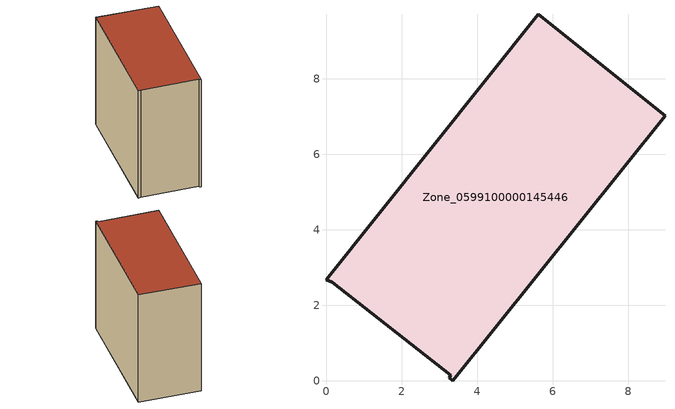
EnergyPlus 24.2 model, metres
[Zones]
Zone_0599100000145446
 floor ground (C_G): 0.15,2.61 0,2.68 5.61,9.71 8.97,7.03 3.35,0 3.25,0.08 3.29,0.14 z0.46
 wall outside (C_F): 3.35,0 8.97,7.03 5.61,9.71 0,2.68 0.15,2.61 3.29,0.14 3.25,0.08 3.35,0 z0.46:8.85
 roof outside (C_R): 0,2.68 0.15,2.61 3.29,0.14 3.25,0.08 3.35,0 8.97,7.03 5.61,9.71 z8.85
[BUILDING]
Pand.0599100000145446: North Axis=0; Terrain=City; Loads Convergence Tolerance Value=0.04; Temperature Convergence Tolerance Value=0.4; Solar Distribution=FullExterior; Maximum Number of Warmup Days=25; Minimum Number of Warmup Days=1
[Site:Location]
Rotterdam.The.Hague.AP_ZH_NLD Design_Conditions: Latitude=51.96; Longitude=4.45; Time Zone=1; Elevation=-4.5
[SITE:GROUNDTEMPERATURE:BUILDINGSURFACE]
18, 18, 18, 18, 18, 18, 18, 18, 18, 18, 18, 18
[MATERIAL] Thermal Absorptance=0.9; Solar Absorptance=0.7; Visible Absorptance=0.7
Name | Roughness | Thickness | Conductivity | Density | Specific Heat
G.TI.1946-1964 | MediumSmooth | 0.15 | 1 | 540 | 1210
F.TI.1946-1964 | Rough | 0.3 | 0.857143 | 1920 | 840
R.TI.1946-1964 | MediumRough | 0.2 | 0.277778 | 1500 | 1000
[CONSTRUCTION]
C_G: G.TI.1946-1964
C_F: F.TI.1946-1964
C_R: R.TI.1946-1964
[ZONE]
Zone_0599100000145446: Type=1; Multiplier=1; Ceiling Height=Autocalculate; Volume=Autocalculate; Floor Area=autocalculate; Part of Total Floor Area=Yes
[ZONEINFILTRATION:DESIGNFLOWRATE]
Infil_Zone_0599100000145446: Zone or ZoneList or Space or SpaceList=Zone_0599100000145446; Schedule=AlwaysOn; Design Flow Rate Calculation Method=Flow/Area; Flow Rate per Floor Area=0.003; Constant Term Coefficient=1; Temperature Term Coefficient=0; Velocity Term Coefficient=0; Velocity Squared Term Coefficient=0
[HVACTEMPLATE:ZONE:IDEALLOADSAIRSYSTEM]
Zone_0599100000145446: Maximum Heating Supply Air Temperature=50; Minimum Cooling Supply Air Temperature=13; Maximum Heating Supply Air Humidity Ratio=0.0156; Minimum Cooling Supply Air Humidity Ratio=0.0077; Heating Limit=NoLimit; Cooling Limit=NoLimit; Dehumidification Control Type=ConstantSensibleHeatRatio; Cooling Sensible Heat Ratio=0.7; Dehumidification Setpoint=60; Humidification Control Type=None; Humidification Setpoint=30; Outdoor Air Method=None; Outdoor Air Flow Rate per Person=0.00944; Outdoor Air Flow Rate per Zone Floor Area=0; Outdoor Air Flow Rate per Zone=0; Demand Controlled Ventilation Type=None; Outdoor Air Economizer Type=NoEconomizer; Heat Recovery Type=None; Sensible Heat Recovery Effectiveness=0.7; Latent Heat Recovery Effectiveness=0.65
[ZONECONTROL:THERMOSTAT]
ThermostatControl_Zone_0599100000145446: Zone or ZoneList=Zone_0599100000145446; Control Type Schedule=DualSetpointControlType; Control 1=Thermostat_Zone_0599100000145446; Temperature Difference Between Cutout And Setpoint=0
[THERMOSTATSETPOINT:DUALSETPOINT]
Thermostat_Zone_0599100000145446: Heating Setpoint Temperature Schedule=HeatingSetpoint_Zone_0599100000145446; Cooling Setpoint Temperature Schedule=CoolingSetpoint_Zone_0599100000145446
[SCHEDULE:COMPACT]
HeatingSetpoint_Zone_0599100000145446: Through: 12/31, For: AllDays, Until: 24:00, 21
CoolingSetpoint_Zone_0599100000145446: Through: 12/31, For: AllDays, Until: 24:00, 24
DualSetpointControlType: Through: 12/31, For: AllDays, Until: 24:00, 4
AlwaysOn: Through: 12/31, For: AllDays, Until: 24:00, 1
